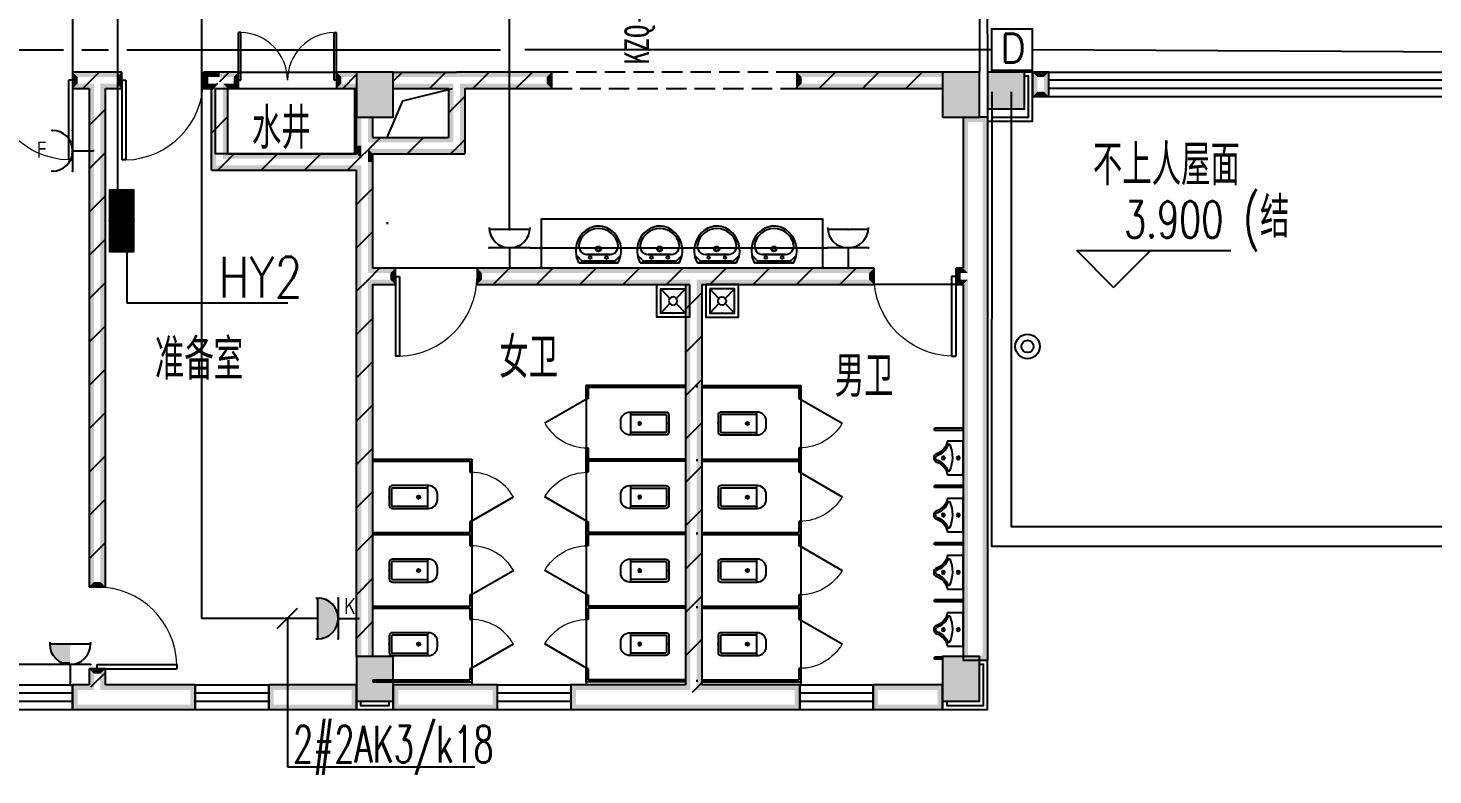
# Model space of a CAD drawing. Extents: x 101023 to 279373, y -114511 to 293844.
# Drawn here: x 169434 to 186631, y 55188 to 64327 of the extents above; entities that cross this region are included whole.
import ezdxf
from ezdxf.enums import TextEntityAlignment as Align

# ---------------------------------------------------------------- set-up
doc = ezdxf.new("R2010")
doc.units = 0
doc.header["$LTSCALE"] = 1000
doc.header["$MEASUREMENT"] = 0
doc.linetypes.add('DASH', pattern=[0.35, 0.25, -0.1])
for name, color, linetype in [('A-DOOR-HOLE', 161, 'Continuous'), ('A-Fixt', 81, 'Continuous'), ('A-WALL-PATT', 252, 'Continuous'), ('BZ', 7, 'Continuous'), ('COLUMN', 2, 'Continuous'), ('DIM-照明', 3, 'Continuous'), ('DIM_ELEV', 3, 'Continuous'), ('DOOR_FIRE', 4, 'Continuous'), ('EQUIP-插座', 3, 'Continuous'), ('EQUIP-消防', 3, 'Continuous'), ('EQUIP-照明', 3, 'Continuous'), ('EQUIP-箱柜', 3, 'Continuous'), ('PUB_HATCH', 8, 'Continuous'), ('PUB_TEXT', 7, 'Continuous'), ('PUB_WALL', 2, 'Continuous'), ('STAIR', 2, 'Continuous'), ('WALL', 2, 'Continuous'), ('WINDOW', 2, 'Continuous'), ('WIRE-照明', 6, 'Continuous'), ('厕卫厨', 252, 'Continuous'), ('厨卫', 252, 'Continuous'), ('抗震支吊架', 2, 'Continuous'), ('排水', 153, 'Continuous'), ('看线', 30, 'Continuous')]:
    doc.layers.add(name, color=color, linetype=linetype)
doc.styles.add('_TCH_DIM', font='simplex.shx', dxfattribs={"bigfont": 'gbcbig.shx'})
doc.styles.add('_TEL_ATTDEF', font='gbenor', dxfattribs={"bigfont": 'gbcbig'})
doc.styles.add('_TEL_DIM', font='simplex.shx', dxfattribs={"width": 0.8, "height": 3.5, "bigfont": 'gbcbig.shx'})
doc.styles.add('kzcad', font='', dxfattribs={"width": 0.8})
doc.styles.get("Standard").update_dxf_attribs({"font": 'simplex.shx', "width": 0.8, "bigfont": 'gbcbig.shx'})
doc.styles.get('kzcad').set_extended_font_data('SimSun')
pattern_1 = [(45, (-906447.23, -635367.28), (-265.16515, 265.16515), [])]

# ---------------------------------------------------------------- blocks, each defined once
blk = doc.blocks.new('$equip$00002755')
for p, q in [((0.5, 0.5), (-0.5, 0.5)), ((-0.5, 0.5), (-0.5, -0.5)), ((0.5, -0.5), (0.5, 0.5)), ((-0.5, -0.5), (0.5, -0.5))]:
    blk.add_line(p, q)
at = {"const_width": 0.04}
blk.add_lwpolyline([(-0.5, 0.5), (0.5, 0.5), (0.5, -0.5), (-0.5, -0.5), (-0.5, 0.5), (0.5, 0.5)], dxfattribs=at)
for p in [(0, 0.5), (-0.5, 0), (0.5, 0), (-0.027, -0.5)]:
    blk.add_point(p)
at = {"color": 7}
blk.add_attdef('$TEXT$', text='', height=0.4, dxfattribs=at).set_placement((0.026, -0.008), align=Align.MIDDLE_CENTER)
at = {"color": 7, "flags": 1}
for tag, height, p in [('A', 0.00002, (0, 0)), ('B', 0.4, (0.755, -0.254))]:
    blk.add_attdef(tag, text='', height=height, dxfattribs=at).set_placement(p, align=Align.MIDDLE_CENTER)
blk = doc.blocks.new('$equip$00002810')
for p, q in [((0.5, 0.5), (-0.5, 0.5)), ((0, 0.5), (0, 0))]:
    blk.add_line(p, q)
blk.add_arc((0, 1), 0.5, 180, 0)
for p in [(-0.5, 1), (0.5, 1), (-0.5, 0.5), (0.5, 0.5), (0, 0)]:
    blk.add_point(p)
at = {"color": 7, "style": '_TEL_DIM'}
blk.add_attdef('$TEXT$', text='', height=0.4, dxfattribs=at).set_placement((0.023, 1.257), align=Align.MIDDLE_CENTER)
at = {"color": 7, "style": '_TEL_DIM', "flags": 1}
for tag in ['A', 'REMARK']:
    blk.add_attdef(tag, text='', height=0.000025, dxfattribs=at).set_placement((0, 0), align=Align.MIDDLE_CENTER)
blk = doc.blocks.new('$equip$00001238')
for p, q in [((0.497, 0.95), (-0.497, 0.95)), ((0.5, 0.5), (-0.5, 0.5)), ((0, 0.5), (0, 0))]:
    blk.add_line(p, q)
blk.add_arc((0, 1), 0.5, 180, 0)
for p in [(0, 0.95), (-0.5, 0.5), (0.5, 0.5), (0, 0)]:
    blk.add_point(p)
at = {"flags": 9}
blk.add_attdef('A', (0, 0), '', height=0.00002, dxfattribs=at)
blk = doc.blocks.new('*X151')
at = {"color": 0}
for p, q in [((-250, 33), (-83, 200)), ((-250, 68), (-118, 200)), ((-250, 104), (-154, 200)), ((-250, 139), (-189, 200)), ((-250, 174), (-224, 200)), ((-247, 0), (-47, 200)), ((-212, 0), (-12, 200)), ((-177, 0), (23, 200)), ((-141, 0), (59, 200)), ((-106, 0), (94, 200)), ((-71, 0), (129, 200)), ((-35, 0), (165, 200)), ((0, 0), (200, 200)), ((35, 0), (235, 200)), ((71, 0), (250, 179)), ((106, 0), (250, 144)), ((141, 0), (250, 109)), ((177, 0), (250, 73)), ((212, 0), (250, 38)), ((247, 0), (250, 3))]:
    blk.add_line(p, q, dxfattribs=at)
blk = doc.blocks.new('$equip$00002943')
for p, q in [((-0.75, 0.6), (-0.75, 0)), ((0.75, 0.6), (-0.75, 0.6)), ((0.75, 0), (0.75, 0.6)), ((-0.75, 0), (0.75, 0))]:
    blk.add_line(p, q)
for points, const_width in [([(-0.75, 0.3), (0.75, 0.3)], 0.6), ([(-0.75, 0.6), (-0.75, 0), (0.75, 0), (0.75, 0.6), (-0.75, 0.6), (-0.75, 0)], 0.04)]:
    blk.add_lwpolyline(points, dxfattribs=dict(const_width=const_width))
for p in [(0, 0.6), (-0.75, 0.3), (0, 0), (0.75, 0.3)]:
    blk.add_point(p)
at = {"xscale": 0.00300000000061118, "yscale": 0.00300000000061118, "zscale": 0.00300000000061118}
blk.add_blockref('*X151', (0, 0), dxfattribs=at)
at = {"color": 7, "style": '_TEL_DIM', "flags": 1}
for tag in ['A', 'REMARK']:
    blk.add_attdef(tag, text='', height=0.00002, dxfattribs=at).set_placement((0, 0), align=Align.MIDDLE_CENTER)
blk = doc.blocks.new('$equip$00001764')
for p, q in [((-0.5, 1.05), (-0.5, 1)), ((0.5, 1.05), (0.5, 1)), ((-0.5, 1), (0.5, 1)), ((0.5, 0.5), (-0.5, 0.5)), ((0, 0.5), (0, 0))]:
    blk.add_line(p, q)
blk.add_arc((0, 1), 0.5, 180, 0)
for p in [(-0.5, 0.5), (0.5, 0.5), (0, 0)]:
    blk.add_point(p)
for points in [[(0.433, 0.75), (-0.433, 0.75), (0.5, 1), (-0.5, 1)], [(0.25, 0.567), (-0.25, 0.567), (0.433, 0.75), (-0.433, 0.75)], [(0, 0.5), (0, 0.5), (0.25, 0.567), (-0.25, 0.567)]]:
    blk.add_solid(points)
at = {"color": 7, "style": '_TEL_DIM'}
blk.add_attdef('$TEXT$', text='', height=0.4, dxfattribs=at).set_placement((0.303, 0.211), align=Align.MIDDLE_CENTER)
at = {"color": 7, "style": '_TEL_DIM', "flags": 1}
blk.add_attdef('A', text='', height=0.00002, dxfattribs=at).set_placement((0, 0), align=Align.MIDDLE_CENTER)
blk = doc.blocks.new('$equip$00001239')
for p, q in [((-0.5, 1.05), (-0.5, 1)), ((0.5, 1.05), (0.5, 1)), ((0.5, 1), (-0.5, 1)), ((0.5, 0.5), (-0.5, 0.5)), ((0, 0.5), (0, 0))]:
    blk.add_line(p, q)
blk.add_arc((0, 1), 0.5, 180, 0)
for points in [[(0, 0.75), (-0.433, 0.75), (0, 1), (-0.5, 1)], [(0, 0.567), (-0.25, 0.567), (0, 0.75), (-0.433, 0.75)], [(0, 0.5), (0, 0.5), (0, 0.567), (-0.25, 0.567)]]:
    blk.add_solid(points)
at = {"layer": 'EQUIP-照明'}
for p in [(0, 1), (-0.5, 0.5), (0.5, 0.5), (0, 0)]:
    blk.add_point(p, dxfattribs=at)
at = {"layer": 'EQUIP-照明', "flags": 9}
blk.add_attdef('A', (0, 0), '', height=0.00002, dxfattribs=at)
blk = doc.blocks.new('np')
at = {"layer": '排水'}
for radius in [150, 75]:
    blk.add_circle((345955, 781714), radius, dxfattribs=at)
blk = doc.blocks.new('$TCHSYS$APDOOR2D')
blk.add_line((0.5, 0), (0, 0.866))
at = {"lineweight": 13}
blk.add_arc((0.5, 0), 1, 120, 180, dxfattribs=at)
blk = doc.blocks.new('$lvtry$00000202')
at = {"color": 0}
for p, q in [((-110, -40, 0), (-110, -470, 0)), ((100, -30, 0), (-100, -30, 0)), ((110, -470, 0), (110, -40, 0)), ((140, -470, 0), (-140, -470, 0))]:
    blk.add_line(p, q, dxfattribs=at)
at = {"color": 0, "elevation": 0}
blk.add_lwpolyline([(140, -40, 0.414214), (100, 0), (-100, 0, 0.414214), (-140, -40), (-140, -480, 0.414214), (-30, -590), (30, -590, 0.414214), (140, -480)], format="xyb", close=True, dxfattribs=at)
at = {"color": 0}
blk.add_circle((0, -359, 0), 20, dxfattribs=at)
for centre, start, end in [((-100, -40, 0), 90, 180), ((100, -40, 0), 0, 90)]:
    blk.add_arc(centre, 10, start, end, dxfattribs=at)
for p in [(0, 0, 0), (0, -359, 0)]:
    blk.add_point(p, dxfattribs=at)
blk = doc.blocks.new('_E6')
for p, q in [((240, 0), (-240, 0)), ((-237, 0), (239, 0)), ((240, 0), (270, -79)), ((-213, -36), (-271, -91)), ((-240, 0), (-270, -79)), ((-179, -23), (181, -23)), ((141, -105), (-141, -105)), ((-141, -105), (141, -105)), ((217, -37), (274, -95))]:
    blk.add_line(p, q)
for centre, radius in [((-99, -65), 16.3), ((2, -172), 31.6), ((2, -172), 23), ((101, -65), 16.3)]:
    blk.add_circle(centre, radius)
for centre, radius, start, end in [((28, -152), 307, 166.1751, 244.7296), ((-141, -205), 100, 90, 190.5602), ((-179, -73), 50, 90, 133.181), ((-28, -152), 307, 297.0639, 13.8249), ((141, -205), 100, 349.4398, 90), ((181, -73), 50, 44.5607, 90), ((0, -179), 243, 190.5602, 349.4398), ((0, -201), 250, 245.8071, 296.4628), ((28, -152), 307, 266.589, 266.5936)]:
    blk.add_arc(centre, radius, start, end)
at = {"width": 0.8, "flags": 9}
for tag in ['XSIZE', 'YSIZE']:
    blk.add_attdef(tag, (0, 0), '', height=0.5, dxfattribs=at)
blk = doc.blocks.new('$lvtry$00000191')
for p, q in [((-150, -150), (-39, -269)), ((39, -269), (150, -150)), ((-150, -450), (-39, -331)), ((39, -331), (150, -450))]:
    blk.add_line(p, q)
for points in [[(200, -500), (200, -100), (-200, -100), (-200, -500)], [(150, -450), (150, -150), (-150, -150), (-150, -450)]]:
    blk.add_lwpolyline(points, close=True)
blk.add_circle((0, -300), 50)
blk.add_point((0, -150))
blk = doc.blocks.new('$WINLIB2D$00000001')
at = {"color": 0}
for points in [[(-0.5, 0.5), (-0.5, -0.5)], [(-0.5, 0.5), (0.5, 0.5)], [(0.5, -0.5), (0.5, 0.5)], [(0.5, 0.1667), (-0.5, 0.1667)], [(0.5, -0.1667), (-0.5, -0.1667)], [(-0.5, -0.5), (0.5, -0.5)]]:
    blk.add_lwpolyline(points, dxfattribs=at)
blk = doc.blocks.new('$DorLib2D$00000001')
for p, q in [((0.45, 0.975), (0.5, 0.975)), ((0.45, 0), (0.45, 0.975)), ((0.5, 0), (0.5, 0.975)), ((0.5, 0), (0.45, 0))]:
    blk.add_line(p, q)
at = {"lineweight": 13}
blk.add_arc((0.475, 0), 0.975, 91.4693, 180, dxfattribs=at)
blk = doc.blocks.new('$lvtry$00000222')
at = {"color": 0, "elevation": 0}
blk.add_lwpolyline([(-205, -191), (-205, 0), (205, 0), (205, -191, 0.268068), (51, -323, -0.317765), (0, -360, -0.317765), (-51, -323, 0.268068)], format="xyb", close=True, dxfattribs=at)
at = {"color": 0}
for centre in [(0, -60, 0), (0, -242, 0)]:
    blk.add_circle(centre, 20, dxfattribs=at)
for centre, radius, start, end in [((-152, -175, 0), 10, 114.1084, 248.1394), ((5, -526, 0), 395, 66.6675, 114.1084), ((158, -173, 0), 10, 290.4941, 66.6675), ((-243, -401, 0), 233, 19.2639, 68.1394), ((0, -316, 0), 24, 199.2639, 269.4998), ((0, -316, 0), 24, 270.5002, 340.7361), ((243, -401, 0), 233, 110.4941, 160.7361)]:
    blk.add_arc(centre, radius, start, end, dxfattribs=at)
for p in [(0, -60, 0), (0, -242, 0)]:
    blk.add_point(p, dxfattribs=at)
blk = doc.blocks.new('$DorLib2D$00000002')
for p, q in [((-0.5, 0), (-0.5, 0.4875)), ((-0.475, 0.4875), (-0.5, 0.4875)), ((-0.475, 0), (-0.475, 0.4875)), ((0.475, 0), (0.475, 0.4875)), ((0.475, 0.4875), (0.5, 0.4875)), ((0.5, 0), (0.5, 0.4875)), ((-0.5, 0), (-0.475, 0)), ((0.5, 0), (0.475, 0))]:
    blk.add_line(p, q)
at = {"lineweight": 13}
for centre, start, end in [((-0.4875, 0), 0, 88.53072), ((0.4875, 0), 91.46928, 180)]:
    blk.add_arc(centre, 0.4875, start, end, dxfattribs=at)
blk = doc.blocks.new('_FZH')
blk.add_lwpolyline([(-0.5, -0.5), (0.5, -0.5), (0.5, 0.5), (-0.5, 0.5)], close=True)
at = {"layer": 'PUB_HATCH'}
blk.add_solid([(-0.5, -0.5), (0.5, -0.5), (-0.5, 0.5), (0.5, 0.5)], dxfattribs=at)
blk = doc.blocks.new('A$C54854E18')
at = {"layer": 'A-WALL-PATT'}
h = blk.add_hatch(dxfattribs=at)
h.set_pattern_fill('普通砖', color=256, scale=150, style=0)
h.set_pattern_definition(pattern_1)
h.paths.add_polyline_path([(54000, 16372.2), (54000, 16505.5), (53700, 16505.5), (53700, 16305.5), (53900, 16305.5), (53960, 16365.5)])
h = blk.add_hatch(dxfattribs=at)
h.set_pattern_fill('普通砖', color=256, scale=150, style=0)
h.set_pattern_definition(pattern_1)
h.paths.add_polyline_path([(53960, 16365.5), (53900, 16305.5), (53900, 10205), (54100, 10205), (54100, 16305.5), (54040, 16365.5), (54000, 16372.2)])
h = blk.add_hatch(dxfattribs=at)
h.set_pattern_fill('普通砖', color=256, scale=150, style=0)
h.set_pattern_definition(pattern_1)
h.paths.add_polyline_path([(54040, 16365.5), (54100, 16305.5), (54300, 16305.5), (54300, 16505.5), (54000, 16505.5), (54000, 16372.2)])
h = blk.add_hatch(dxfattribs=at)
h.set_pattern_fill('普通砖', color=256, scale=150, style=0)
h.set_pattern_definition(pattern_1)
h.paths.add_polyline_path([(55400, 15305.5), (55600, 15505.5), (55600, 16305.5), (55540, 16365.5), (55500, 16372.2), (55460, 16365.5), (55400, 16305.5)])
h = blk.add_hatch(dxfattribs=at)
h.set_pattern_fill('普通砖', color=256, scale=150, style=0)
h.set_pattern_definition(pattern_1)
h.paths.add_polyline_path([(55540, 16365.5), (55600, 16305.5), (55730, 16305.5), (55730, 16505.5), (55500, 16505.5), (55500, 16372.2)])
h = blk.add_hatch(dxfattribs=at)
h.set_pattern_fill('普通砖', color=256, scale=150, style=0)
h.set_pattern_definition(pattern_1)
h.paths.add_polyline_path([(57175, 16305.5), (57175, 16505.5), (56930, 16505.5), (56930, 16305.5)])
h = blk.add_hatch(dxfattribs=at)
h.set_pattern_fill('普通砖', color=256, scale=150, style=0)
h.set_pattern_definition(pattern_1)
h.paths.add_polyline_path([(57625, 16505.5), (57625, 16305.5), (58300, 16305.5), (58360, 16365.5), (58400, 16372.2), (58400, 16505.5)])
h = blk.add_hatch(dxfattribs=at)
h.set_pattern_fill('普通砖', color=256, scale=150, style=0)
h.set_pattern_definition(pattern_1)
h.paths.add_polyline_path([(58400, 16372.2), (58360, 16365.5), (58300, 16305.5), (58300, 15705.5), (58500, 15505.5), (58500, 16305.5), (58440, 16365.5)])
h = blk.add_hatch(dxfattribs=at)
h.set_pattern_fill('普通砖', color=256, scale=150, style=0)
h.set_pattern_definition(pattern_1)
h.paths.add_polyline_path([(58440, 16365.5), (58500, 16305.5), (59563.9, 16305.5), (59563.9, 16505.5), (58400, 16505.5), (58400, 16372.2)])
h = blk.add_hatch(dxfattribs=at)
h.set_pattern_fill('普通砖', color=256, scale=150, style=0)
h.set_pattern_definition(pattern_1)
h.paths.add_polyline_path([(64350, 16305.5), (64350, 16505.5), (62563.9, 16505.5), (62563.9, 16305.5)])
h = blk.add_hatch(dxfattribs=at)
h.set_pattern_fill('普通砖', color=256, scale=150, style=0)
h.set_pattern_definition(pattern_1)
h.paths.add_polyline_path([(57375, 15955.5), (57175, 15955.5), (57175, 15605.5), (57308.3, 15605.5), (57315, 15645.5), (57375, 15705.5)])
h = blk.add_hatch(dxfattribs=at)
h.set_pattern_fill('普通砖', color=256, scale=150, style=0)
h.set_pattern_definition(pattern_1)
h.paths.add_polyline_path([(57308.3, 15605.5), (57315, 15565.5), (57375, 15505.5), (58500, 15505.5), (58300, 15705.5), (57375, 15705.5), (57315, 15645.5)])
h = blk.add_hatch(dxfattribs=at)
h.set_pattern_fill('普通砖', color=256, scale=150, style=0)
h.set_pattern_definition(pattern_1)
h.paths.add_polyline_path([(55600, 15505.5), (55400, 15305.5), (57175, 15305.5), (57235, 15365.5), (57241.7, 15405.5), (57235, 15445.5), (57175, 15505.5)])
h = blk.add_hatch(dxfattribs=at)
h.set_pattern_fill('普通砖', color=256, scale=150, style=0)
h.set_pattern_definition(pattern_1)
h.paths.add_polyline_path([(57241.7, 15405.5), (57375, 15405.5), (57375, 15505.5), (57315, 15565.5), (57308.3, 15605.5), (57175, 15605.5), (57175, 15505.5), (57235, 15445.5)])
h = blk.add_hatch(dxfattribs=at)
h.set_pattern_fill('普通砖', color=256, scale=150, style=0)
h.set_pattern_definition(pattern_1)
h.paths.add_polyline_path([(57308.3, 14005.5), (57315, 14045.5), (57375, 14105.5), (57375, 15405.5), (57241.7, 15405.5), (57235, 15365.5), (57175, 15305.5), (57175, 14005.5)])
h = blk.add_hatch(dxfattribs=at)
h.set_pattern_fill('普通砖', color=256, scale=150, style=0)
h.set_pattern_definition(pattern_1)
h.paths.add_polyline_path([(57315, 13965.5), (57375, 13905.5), (57650, 13905.5), (57650, 14105.5), (57375, 14105.5), (57315, 14045.5), (57308.3, 14005.5)])
h = blk.add_hatch(dxfattribs=at)
h.set_pattern_fill('普通砖', color=256, scale=150, style=0)
h.set_pattern_definition(pattern_1)
h.paths.add_polyline_path([(61300, 13972.2), (61300, 14105.5), (58650, 14105.5), (58650, 13905.5), (61200, 13905.5), (61260, 13965.5)])
h = blk.add_hatch(dxfattribs=at)
h.set_pattern_fill('普通砖', color=256, scale=150, style=0)
h.set_pattern_definition(pattern_1)
h.paths.add_polyline_path([(61340, 13965.5), (61400, 13905.5), (63510, 13905.5), (63510, 14105.5), (61300, 14105.5), (61300, 13972.2)])
h = blk.add_hatch(dxfattribs=at)
h.set_pattern_fill('普通砖', color=256, scale=150, style=0)
h.set_pattern_definition(pattern_1)
h.paths.add_polyline_path([(57175, 9355.7), (57375, 9355.7), (57375, 13905.5), (57315, 13965.5), (57308.3, 14005.5), (57175, 14005.5)])
h = blk.add_hatch(dxfattribs=at)
h.set_pattern_fill('普通砖', color=256, scale=150, style=0)
h.set_pattern_definition(pattern_1)
h.paths.add_polyline_path([(61300, 13972.2), (61260, 13965.5), (61200, 13905.5), (61200, 9005.5), (61300, 8905.5), (61400, 9005.5), (61400, 13905.5), (61340, 13965.5)])
h = blk.add_hatch(dxfattribs=at)
h.set_pattern_fill('普通砖', color=256, scale=150, style=0)
h.set_pattern_definition(pattern_1)
h.paths.add_polyline_path([(54000, 8905.5), (54100, 9005.5), (54100, 9205), (53900, 9205), (53900, 9005.5)])
at = {"layer": 'PUB_WALL'}
for points in [[(54000, 16505.5), (53700, 16505.5), (53760, 16445.5), (54000, 16445.5)], [(53700, 16505.5), (53700, 16305.5), (53760, 16365.5), (53760, 16445.5)], [(53700, 16305.5), (53900, 16305.5), (53960, 16365.5), (53760, 16365.5)], [(53900, 16305.5), (53900, 10205), (53960, 10265), (53960, 16365.5)], [(54300, 16505.5), (54000, 16505.5), (54000, 16445.5), (54240, 16445.5)], [(54100, 10205), (54100, 16305.5), (54040, 16365.5), (54040, 10265)], [(54100, 16305.5), (54300, 16305.5), (54240, 16365.5), (54040, 16365.5)], [(54300, 16305.5), (54300, 16505.5), (54240, 16445.5), (54240, 16365.5)], [(55500, 16505.5), (55300, 16505.5), (55360, 16445.5), (55500, 16445.5)], [(55300, 16505.5), (55300, 16305.5), (55360, 16365.5), (55360, 16445.5)], [(55300, 16305.5), (55400, 16305.5), (55460, 16365.5), (55360, 16365.5)], [(55400, 15305.5), (55400, 16305.5), (55460, 16365.5), (55460, 15365.5)], [(55730, 16505.5), (55500, 16505.5), (55500, 16445.5), (55670, 16445.5)], [(55600, 15505.5), (55600, 16305.5), (55540, 16365.5), (55540, 15445.5)], [(55600, 16305.5), (55730, 16305.5), (55670, 16365.5), (55540, 16365.5)], [(55730, 16305.5), (55730, 16505.5), (55670, 16445.5), (55670, 16365.5)], [(57175, 16445.5), (57175, 16505.5), (56930, 16505.5), (56990, 16445.5)], [(56930, 16505.5), (56930, 16305.5), (56990, 16365.5), (56990, 16445.5)], [(57175, 16305.5), (57175, 16365.5), (56990, 16365.5), (56930, 16305.5)], [(57625, 16505.5), (57175, 16505.5), (57235, 16445.5), (57565, 16445.5)], [(57175, 16505.5), (57175, 15955.5), (57235, 16015.5), (57235, 16445.5)], [(57625, 15955.5), (57625, 16505.5), (57565, 16445.5), (57565, 16015.5)], [(57625, 16505.5), (57625, 16445.5), (58400, 16445.5), (58400, 16505.5)], [(57625, 16365.5), (57625, 16305.5), (58300, 16305.5), (58360, 16365.5)], [(58300, 16305.5), (58300, 15705.5), (58360, 15645.5), (58360, 16365.5)], [(59563.9, 16505.5), (58400, 16505.5), (58400, 16445.5), (59503.9, 16445.5)], [(58500, 16305.5), (58500, 15505.5), (58440, 15565.5), (58440, 16365.5)], [(58500, 16305.5), (59563.9, 16305.5), (59503.9, 16365.5), (58440, 16365.5)], [(59563.9, 16305.5), (59563.9, 16505.5), (59503.9, 16445.5), (59503.9, 16365.5)], [(64350, 16445.5), (64350, 16505.5), (62563.9, 16505.5), (62623.9, 16445.5)], [(62563.9, 16505.5), (62563.9, 16305.5), (62623.9, 16365.5), (62623.9, 16445.5)], [(64350, 16305.5), (64350, 16365.5), (62623.9, 16365.5), (62563.9, 16305.5)], [(64800, 16505.5), (64350, 16505.5), (64410, 16445.5), (64740, 16445.5)], [(64350, 16505.5), (64350, 15955.5), (64410, 16015.5), (64410, 16445.5)], [(64800, 15955.5), (64800, 16505.5), (64740, 16445.5), (64740, 16015.5)], [(65349.9, 16505.5), (64899.9, 16505.5), (64959.9, 16445.5), (65289.9, 16445.5)], [(64899.9, 16505.5), (64899.9, 16055.5), (64959.9, 16115.5), (64959.9, 16445.5)], [(65349.9, 16055.5), (65349.9, 16505.5), (65289.9, 16445.5), (65289.9, 16115.5)], [(65650, 16505.5), (65449.9, 16505.5), (65509.9, 16445.5), (65590, 16445.5)], [(65449.9, 16505.5), (65449.9, 16205.5), (65509.9, 16265.5), (65509.9, 16445.5)], [(65650, 16205.5), (65650, 16505.5), (65590, 16445.5), (65590, 16265.5)], [(65449.9, 16205.5), (65650, 16205.5), (65590, 16265.5), (65509.9, 16265.5)], [(57175, 15955.5), (57625, 15955.5), (57565, 16015.5), (57235, 16015.5)], [(64350, 15955.5), (64800, 15955.5), (64740, 16015.5), (64410, 16015.5)], [(64899.9, 16055.5), (65349.9, 16055.5), (65289.9, 16115.5), (64959.9, 16115.5)], [(57235, 15955.5), (57175, 15955.5), (57175, 15605.5), (57235, 15605.5)], [(57375, 15955.5), (57315, 15955.5), (57315, 15645.5), (57375, 15705.5)], [(64599.9, 15955.5), (64600, 14105.5), (64660, 14045.5), (64659.9, 15955.5)], [(64800, 15955.5), (64799.9, 15955.5), (64599.9, 15955.5), (64599.9, 15895.5), (64899.9, 15895.5), (64899.9, 15955.5)], [(64899.9, 15955.5), (64839.9, 15955.5), (64840, 14005.5), (64900, 14005.5)], [(57375, 15705.5), (58300, 15705.5), (58360, 15645.5), (57315, 15645.5)], [(55600, 15505.5), (57175, 15505.5), (57235, 15445.5), (55540, 15445.5)], [(57175, 15505.5), (57175, 15605.5), (57235, 15605.5), (57235, 15445.5)], [(57375, 15505.5), (58500, 15505.5), (58440, 15565.5), (57315, 15565.5)], [(57375, 15405.5), (57375, 15505.5), (57315, 15565.5), (57315, 15405.5)], [(55400, 15305.5), (57175, 15305.5), (57235, 15365.5), (55460, 15365.5)], [(57175, 14005.5), (57175, 15305.5), (57235, 15365.5), (57235, 14005.5)], [(57375, 14105.5), (57375, 15405.5), (57315, 15405.5), (57315, 14045.5)], [(57650, 14105.5), (57375, 14105.5), (57315, 14045.5), (57590, 14045.5)], [(57650, 13905.5), (57650, 14105.5), (57590, 14045.5), (57590, 13965.5)], [(61300, 14105.5), (58650, 14105.5), (58710, 14045.5), (61300, 14045.5)], [(58650, 14105.5), (58650, 13905.5), (58710, 13965.5), (58710, 14045.5)], [(63510, 14105.5), (61300, 14105.5), (61300, 14045.5), (63450, 14045.5)], [(63510, 13905.5), (63510, 14105.5), (63450, 14045.5), (63450, 13965.5)], [(64600, 14105.5), (64510, 14105.5), (64570, 14045.5), (64660, 14045.5)], [(64510, 14105.5), (64510, 13905.5), (64570, 13965.5), (64570, 14045.5)], [(57175, 9355.7), (57235, 9355.7), (57235, 14005.5), (57175, 14005.5)], [(57315, 9355.7), (57375, 9355.7), (57375, 13905.5), (57315, 13965.5)], [(57375, 13905.5), (57650, 13905.5), (57590, 13965.5), (57315, 13965.5)], [(58650, 13905.5), (61200, 13905.5), (61260, 13965.5), (58710, 13965.5)], [(61200, 13905.5), (61200, 9005.5), (61260, 8945.5), (61260, 13965.5)], [(61400, 13905.5), (61400, 9005.5), (61340, 8945.5), (61340, 13965.5)], [(61400, 13905.5), (63510, 13905.5), (63450, 13965.5), (61340, 13965.5)], [(64510, 13905.5), (64600, 13905.5), (64660, 13965.5), (64570, 13965.5)], [(64600, 13905.5), (64600, 9305.6), (64660, 9305.6), (64660, 13965.5)], [(64900, 14005.5), (64900, 9305.6), (64840, 9305.6), (64840, 14005.5)], [(53900, 10205), (54100, 10205), (54040, 10265), (53960, 10265)], [(57625, 9355.7), (57175, 9355.7), (57235, 9295.7), (57565, 9295.7)], [(57175, 9355.7), (57175, 8805.6), (57235, 8865.6), (57235, 9295.7)], [(57625, 8805.6), (57625, 9355.7), (57565, 9295.7), (57565, 8865.6)], [(64799.9, 9355.7), (64349.9, 9355.7), (64409.9, 9295.7), (64739.9, 9295.7)], [(64349.9, 9355.7), (64349.9, 8805.6), (64409.9, 8865.6), (64409.9, 9295.7)], [(64900, 9305.6), (64600, 9305.6), (64600, 9365.6), (64900, 9365.6)], [(64799.9, 8805.6), (64799.9, 9355.7), (64739.9, 9295.7), (64739.9, 8865.6)], [(54100, 9205), (53900, 9205), (53960, 9145), (54040, 9145)], [(53900, 9205), (53900, 9005.5), (53960, 8945.5), (53960, 9145)], [(54100, 9005.5), (54100, 9205), (54040, 9145), (54040, 8945.5)], [(53900, 9005.5), (53700, 9005.5), (53760, 8945.5), (53960, 8945.5)], [(53700, 9005.5), (53700, 8705.5), (53760, 8765.5), (53760, 8945.5)], [(55200, 9005.5), (54100, 9005.5), (54040, 8945.5), (55140, 8945.5)], [(55200, 8705.5), (55200, 9005.5), (55140, 8945.5), (55140, 8765.5)], [(57175, 9005.5), (56100, 9005.5), (56160, 8945.5), (57115, 8945.5)], [(56100, 9005.5), (56100, 8705.5), (56160, 8765.5), (56160, 8945.5)], [(57175, 8705.5), (57175, 9005.5), (57115, 8945.5), (57115, 8765.5)], [(58900, 9005.5), (57625, 9005.5), (57685, 8945.5), (58840, 8945.5)], [(57625, 9005.5), (57625, 8705.5), (57685, 8765.5), (57685, 8945.5)], [(58900, 8705.5), (58900, 9005.5), (58840, 8945.5), (58840, 8765.5)], [(61200, 9005.5), (59800, 9005.5), (59860, 8945.5), (61260, 8945.5)], [(59800, 9005.5), (59800, 8705.5), (59860, 8765.5), (59860, 8945.5)], [(62600, 9005.5), (61400, 9005.5), (61340, 8945.5), (62540, 8945.5)], [(62600, 8705.5), (62600, 9005.5), (62540, 8945.5), (62540, 8765.5)], [(64349.9, 9005.5), (63500, 9005.5), (63560, 8945.5), (64289.9, 8945.5)], [(63500, 9005.5), (63500, 8705.5), (63560, 8765.5), (63560, 8945.5)], [(64349.9, 8705.5), (64349.9, 9005.5), (64289.9, 8945.5), (64289.9, 8765.5)], [(57175, 8805.6), (57625, 8805.6), (57565, 8865.6), (57235, 8865.6)], [(64349.9, 8805.6), (64799.9, 8805.6), (64739.9, 8865.6), (64409.9, 8865.6)], [(53700, 8705.5), (54000, 8705.5), (54000, 8765.5), (53760, 8765.5)], [(54000, 8705.5), (55200, 8705.5), (55140, 8765.5), (54000, 8765.5)], [(56100, 8705.5), (57175, 8705.5), (57115, 8765.5), (56160, 8765.5)], [(57625, 8705.5), (58900, 8705.5), (58840, 8765.5), (57685, 8765.5)], [(59800, 8705.5), (61300, 8705.5), (61300, 8765.5), (59860, 8765.5)], [(61300, 8705.5), (62600, 8705.5), (62540, 8765.5), (61300, 8765.5)], [(63500, 8705.5), (64349.9, 8705.5), (64289.9, 8765.5), (63560, 8765.5)]]:
    blk.add_hatch(color=256, dxfattribs=at).paths.add_polyline_path(points)
for points in [[(64900, 16055.5), (64900, 15905.5), (65449.9, 15905.5), (65449.9, 16505.5), (65349.9, 16505.5)], [(64950, 16005.5), (64950, 15955.5), (65399.9, 15955.5), (65399.9, 16455.5), (65349.9, 16455.5)], [(57550, 15705.5), (57741.3, 16155.6), (58350, 16305.5)], [(64950, 16265.5), (64949.9, 10705.5), (72650, 10705.5)], [(65190, 16265.5), (65189.9, 10945.5), (72650, 10945.5)], [(61200, 12670.5), (59987.5, 12670.5), (59987.5, 9005.5)], [(62612.5, 12670.5), (62612.5, 9005.5)], [(58587.5, 11770.5), (58587.5, 9005.5)], [(64349.9, 8805.5), (64349.9, 8705.5), (64899.9, 8705.5), (64899.9, 9305.6), (64800, 9305.6)], [(64399.9, 8805.5), (64399.9, 8755.5), (64849.9, 8755.5), (64849.9, 9255.6), (64800, 9255.6)], [(57175, 8805.5), (57175, 8705.5), (57625, 8705.5), (57625, 8805.5)], [(57225, 8805.5), (57225, 8755.5), (57575, 8755.5), (57575, 8805.5)]]:
    blk.add_lwpolyline(points)
blk.add_lwpolyline([(55450, 16305.5), (57150, 16305.5), (57150, 15505.5), (55450, 15505.5)], close=True)
at = {"layer": 'A-DOOR-HOLE', "linetype": 'DASH'}
for p, q in [((62563.9, 16505.5), (59563.9, 16505.5)), ((59563.9, 16305.5), (62563.9, 16305.5))]:
    blk.add_line(p, q, dxfattribs=at)
at = {"layer": 'DIM_ELEV'}
for p, q in [((66442.4, 13871.3), (65992.4, 14321.3)), ((65992.4, 14321.3), (67875.8, 14321.3)), ((66442.4, 13871.3), (66892.4, 14321.3))]:
    blk.add_line(p, q, dxfattribs=at)
at = {"layer": 'DOOR_FIRE'}
for p, q in [((55730, 16505.5), (56930, 16505.5)), ((55730, 16305.5), (56930, 16305.5))]:
    blk.add_line(p, q, dxfattribs=at)
at = {"layer": 'WALL'}
for p, q in [((54000, 16505.5), (53700, 16505.5)), ((53700, 16505.5), (53700, 16305.5)), ((54300, 16505.5), (54000, 16505.5)), ((54300, 16305.5), (54300, 16505.5)), ((55500, 16505.5), (55300, 16505.5)), ((55300, 16505.5), (55300, 16305.5)), ((55730, 16505.5), (55500, 16505.5)), ((55730, 16305.5), (55730, 16505.5)), ((57175, 16505.5), (56930, 16505.5)), ((56930, 16505.5), (56930, 16305.5)), ((57625, 16505.5), (58400, 16505.5)), ((59563.9, 16505.5), (58400, 16505.5)), ((59563.9, 16305.5), (59563.9, 16505.5)), ((64350, 16505.5), (62563.9, 16505.5)), ((62563.9, 16505.5), (62563.9, 16305.5)), ((65650, 16505.5), (65449.9, 16505.5)), ((65449.9, 16505.5), (65449.9, 16205.5)), ((65650, 16205.5), (65650, 16505.5)), ((53700, 16305.5), (53900, 16305.5)), ((53900, 16305.5), (53900, 10205)), ((54100, 10205), (54100, 16305.5)), ((54100, 16305.5), (54300, 16305.5)), ((55300, 16305.5), (55400, 16305.5)), ((55400, 15305.5), (55400, 16305.5)), ((55600, 15505.5), (55600, 16305.5)), ((55600, 16305.5), (55730, 16305.5)), ((56930, 16305.5), (57175, 16305.5)), ((57625, 16305.5), (58300, 16305.5)), ((58300, 16305.5), (58300, 15705.5)), ((58500, 16305.5), (58500, 15505.5)), ((58500, 16305.5), (59563.9, 16305.5)), ((62563.9, 16305.5), (64350, 16305.5)), ((65449.9, 16205.5), (65650, 16205.5)), ((57175, 15605.5), (57175, 15955.5)), ((57375, 15705.5), (57375, 15955.5)), ((64599.9, 15955.5), (64600, 14105.5)), ((64899.9, 15955.5), (64800, 15955.5)), ((64899.9, 15955.5), (64900, 14005.5)), ((57375, 15705.5), (58300, 15705.5)), ((55600, 15505.5), (57175, 15505.5)), ((57175, 15505.5), (57175, 15605.5)), ((57375, 15505.5), (58500, 15505.5)), ((57375, 15405.5), (57375, 15505.5)), ((55400, 15305.5), (57175, 15305.5)), ((57175, 14005.5), (57175, 15305.5)), ((57375, 14105.5), (57375, 15405.5)), ((57650, 14105.5), (57375, 14105.5)), ((57650, 13905.5), (57650, 14105.5)), ((61300, 14105.5), (58650, 14105.5)), ((58650, 14105.5), (58650, 13905.5)), ((63510, 14105.5), (61300, 14105.5)), ((63510, 13905.5), (63510, 14105.5)), ((64600, 14105.5), (64510, 14105.5)), ((64510, 14105.5), (64510, 13905.5)), ((57175, 9355.7), (57175, 14005.5)), ((64900, 14005.5), (64900, 9305.6)), ((57375, 9355.7), (57375, 13905.5)), ((57375, 13905.5), (57650, 13905.5)), ((58650, 13905.5), (61200, 13905.5)), ((61200, 13905.5), (61200, 9005.5)), ((61400, 13905.5), (61400, 9005.5)), ((61400, 13905.5), (63510, 13905.5)), ((64510, 13905.5), (64600, 13905.5)), ((64600, 13905.5), (64600, 9305.6)), ((64600, 12146.8), (64250, 12146.8)), ((64250, 12121.8), (64250, 12146.8)), ((64600, 12121.8), (64250, 12121.8)), ((64600, 12121.8), (64600, 12146.8)), ((64600, 11446.8), (64250, 11446.8)), ((64250, 11421.8), (64250, 11446.8)), ((64600, 11421.8), (64250, 11421.8)), ((64600, 11421.8), (64600, 11446.8)), ((64600, 10746.8), (64250, 10746.8)), ((64250, 10721.8), (64250, 10746.8)), ((64600, 10721.8), (64250, 10721.8)), ((64600, 10721.8), (64600, 10746.8)), ((53900, 10205), (54100, 10205)), ((64600, 10046.8), (64250, 10046.8)), ((64250, 10021.8), (64250, 10046.8)), ((64600, 10021.8), (64250, 10021.8)), ((64600, 10021.8), (64600, 10046.8)), ((64349.9, 9346.8), (64250, 9346.8)), ((64250, 9321.8), (64250, 9346.8)), ((64349.9, 9321.8), (64250, 9321.8)), ((64900, 9305.6), (64600, 9305.6)), ((54100, 9205), (53900, 9205)), ((53900, 9205), (53900, 9005.5)), ((54100, 9005.5), (54100, 9205)), ((53900, 9005.5), (53700, 9005.5)), ((53700, 9005.5), (53700, 8705.5)), ((55200, 9005.5), (54100, 9005.5)), ((55200, 8705.5), (55200, 9005.5)), ((57175, 9005.5), (56100, 9005.5)), ((56100, 9005.5), (56100, 8705.5)), ((57175, 8705.5), (57175, 9005.5)), ((58900, 9005.5), (57625, 9005.5)), ((57625, 9005.5), (57625, 8705.5)), ((58900, 8705.5), (58900, 9005.5)), ((61200, 9005.5), (59800, 9005.5)), ((59800, 9005.5), (59800, 8705.5)), ((62600, 9005.5), (61400, 9005.5)), ((62600, 8705.5), (62600, 9005.5)), ((64349.9, 9005.5), (63500, 9005.5)), ((63500, 9005.5), (63500, 8705.5)), ((64349.9, 8705.5), (64349.9, 9005.5)), ((53700, 8705.5), (54000, 8705.5)), ((54000, 8705.5), (55200, 8705.5)), ((56100, 8705.5), (57175, 8705.5)), ((57625, 8705.5), (58900, 8705.5)), ((59800, 8705.5), (61300, 8705.5)), ((61300, 8705.5), (62600, 8705.5)), ((63500, 8705.5), (64349.9, 8705.5))]:
    blk.add_line(p, q, dxfattribs=at)
at = {"layer": 'WINDOW'}
for p, q in [((58650, 14105.5), (57650, 14105.5)), ((64510, 13905.5), (63510, 13905.5))]:
    blk.add_line(p, q, dxfattribs=at)
at = {"layer": '厕卫厨'}
blk.add_lwpolyline([(62884.8, 14105.5), (62884.8, 14705.5), (59434.8, 14705.5), (59434.8, 14105.5)], dxfattribs=at)
at = {"layer": '厨卫'}
for p, q in [((57550, 14670.5), (57550, 14645.5)), ((57550, 14670.5), (57550, 14645.5)), ((59987.5, 12508.1), (59987.5, 12670.5)), ((61200, 12670.5), (59987.5, 12670.5)), ((61200, 12645.5), (59987.5, 12645.5)), ((61200, 12670.5), (60012.5, 12670.5)), ((60012.5, 12645.5), (60012.5, 12508.1)), ((61200, 12645.5), (60012.5, 12645.5)), ((61200, 12670.5), (61200, 12645.5)), ((61200, 12670.5), (61200, 12645.5)), ((61340.1, 12670.5), (61340.1, 12645.5)), ((61340.1, 12670.5), (61340.1, 12645.5)), ((61400, 12670.5), (62612.5, 12670.5)), ((61400, 12645.5), (62612.5, 12645.5)), ((62587.5, 12645.5), (62587.5, 12508.1)), ((62612.5, 12508.1), (62612.5, 12670.5)), ((60012.5, 12508.1), (59987.5, 12508.1)), ((62587.5, 12508.1), (62612.5, 12508.1)), ((59987.5, 11908.1), (60012.5, 11908.1)), ((59987.5, 11745.5), (59987.5, 11908.1)), ((60012.5, 11908.1), (60012.5, 11770.5)), ((62587.5, 11908.1), (62587.5, 11770.5)), ((62612.5, 11908.1), (62587.5, 11908.1)), ((62612.5, 11745.5), (62612.5, 11908.1)), ((57375, 11770.5), (57375, 11745.5)), ((57375, 11770.5), (58587.5, 11770.5)), ((57375, 11745.5), (58562.5, 11745.5)), ((58562.5, 11745.5), (58562.5, 11608.1)), ((58587.5, 11608.1), (58587.5, 11770.5)), ((61200, 11770.5), (59987.5, 11770.5)), ((59987.5, 11608.1), (59987.5, 11770.5)), ((61200, 11770.5), (59987.5, 11770.5)), ((61200, 11745.5), (59987.5, 11745.5)), ((61200, 11745.5), (59987.5, 11745.5)), ((61200, 11770.5), (60012.5, 11770.5)), ((61200, 11770.5), (60012.5, 11770.5)), ((61200, 11745.5), (60012.5, 11745.5)), ((60012.5, 11745.5), (60012.5, 11608.1)), ((61200, 11745.5), (60012.5, 11745.5)), ((61200, 11770.5), (61200, 11745.5)), ((61200, 11770.5), (61200, 11745.5)), ((61200, 11770.5), (61200, 11745.5)), ((61200, 11770.5), (61200, 11745.5)), ((61200, 11770.5), (61200, 11745.5)), ((61340.1, 11770.5), (61340.1, 11745.5)), ((61340.1, 11770.5), (61340.1, 11745.5)), ((61340.1, 11770.5), (61340.1, 11745.5)), ((61340.1, 11770.5), (61340.1, 11745.5)), ((61400, 11770.5), (62587.5, 11770.5)), ((61400, 11770.5), (62612.5, 11770.5)), ((61400, 11770.5), (62587.5, 11770.5)), ((61400, 11745.5), (62612.5, 11745.5)), ((61400, 11745.5), (62587.5, 11745.5)), ((61400, 11745.5), (62612.5, 11745.5)), ((62587.5, 11745.5), (62587.5, 11608.1)), ((62612.5, 11608.1), (62612.5, 11770.5)), ((58562.5, 11608.1), (58587.5, 11608.1)), ((60012.5, 11608.1), (59987.5, 11608.1)), ((62587.5, 11608.1), (62612.5, 11608.1)), ((58562.5, 11008.1), (58562.5, 10870.5)), ((58587.5, 11008.1), (58562.5, 11008.1)), ((58587.5, 10845.5), (58587.5, 11008.1)), ((59987.5, 11008.1), (60012.5, 11008.1)), ((59987.5, 10845.5), (59987.5, 11008.1)), ((60012.5, 11008.1), (60012.5, 10870.5)), ((62587.5, 11008.1), (62587.5, 10870.5)), ((62612.5, 11008.1), (62587.5, 11008.1)), ((62612.5, 10845.5), (62612.5, 11008.1)), ((57375, 10870.5), (57375, 10845.5)), ((57375, 10870.5), (57375, 10845.5)), ((57375, 10870.5), (58562.5, 10870.5)), ((57375, 10845.5), (58587.5, 10845.5)), ((58562.5, 10845.5), (58562.5, 10708.1)), ((58587.5, 10708.1), (58587.5, 10870.5)), ((59987.5, 10708.1), (59987.5, 10870.5)), ((61200, 10845.5), (59987.5, 10845.5)), ((61200, 10870.5), (60012.5, 10870.5)), ((60012.5, 10845.5), (60012.5, 10708.1)), ((61200, 10870.5), (61200, 10845.5)), ((61200, 10870.5), (61200, 10845.5)), ((61340.1, 10870.5), (61340.1, 10845.5)), ((61340.1, 10870.5), (61340.1, 10845.5)), ((61400, 10870.5), (62587.5, 10870.5)), ((61400, 10870.5), (62587.5, 10870.5)), ((61400, 10845.5), (62587.5, 10845.5)), ((61400, 10845.5), (62612.5, 10845.5)), ((62587.5, 10845.5), (62587.5, 10708.1)), ((62612.5, 10708.1), (62612.5, 10858)), ((58562.5, 10708.1), (58587.5, 10708.1)), ((60012.5, 10708.1), (59987.5, 10708.1)), ((62587.5, 10708.1), (62612.5, 10708.1)), ((58562.5, 10108.1), (58562.5, 9970.5)), ((58587.5, 10108.1), (58562.5, 10108.1)), ((58587.5, 9958.1), (58587.5, 10108.1)), ((59987.5, 10108.1), (60012.5, 10108.1)), ((59987.5, 9958.1), (59987.5, 10108.1)), ((60012.5, 10108.1), (60012.5, 9970.5)), ((62587.5, 10108.1), (62587.5, 9970.5)), ((62612.5, 10108.1), (62587.5, 10108.1)), ((62612.5, 9945.5), (62612.5, 10108.1)), ((57375, 9970.5), (57375, 9945.5)), ((57375, 9970.5), (58562.5, 9970.5)), ((57375, 9945.5), (58562.5, 9945.5)), ((58562.5, 9945.5), (58562.5, 9808.1)), ((58562.5, 9808.1), (58587.5, 9808.1)), ((58587.5, 9808.1), (58587.5, 9958)), ((59987.5, 9808.1), (59987.5, 9958)), ((60012.5, 9808.1), (59987.5, 9808.1)), ((61200, 9970.5), (60012.5, 9970.5)), ((60012.5, 9945.5), (60012.5, 9808.1)), ((61200, 9945.5), (60012.5, 9945.5)), ((61200, 9970.5), (61200, 9945.5)), ((61340.1, 9970.5), (61340.1, 9945.5)), ((61340.1, 9970.5), (61340.1, 9945.5)), ((61400, 9970.5), (62587.5, 9970.5)), ((61400, 9970.5), (62587.5, 9970.5)), ((61400, 9945.5), (62587.5, 9945.5)), ((61400, 9945.5), (62612.5, 9945.5)), ((62587.5, 9945.5), (62587.5, 9808.1)), ((62587.5, 9808.1), (62612.5, 9808.1)), ((62612.5, 9808.1), (62612.5, 9958)), ((58562.5, 9208.1), (58562.5, 9070.5)), ((58587.5, 9208.1), (58562.5, 9208.1)), ((58587.5, 9045.5), (58587.5, 9208.1)), ((59987.5, 9208.1), (60012.5, 9208.1)), ((59987.5, 9045.5), (59987.5, 9208.1)), ((60012.5, 9208.1), (60012.5, 9070.5)), ((62587.5, 9208.1), (62587.5, 9070.5)), ((62612.5, 9208.1), (62587.5, 9208.1)), ((62612.5, 9045.5), (62612.5, 9208.1)), ((57375, 9070.5), (57375, 9045.5)), ((57375, 9070.5), (58562.5, 9070.5)), ((57375, 9045.5), (58587.5, 9045.5)), ((61200, 9045.5), (59987.5, 9045.5)), ((61200, 9070.5), (60012.5, 9070.5)), ((61200, 9070.5), (61200, 9045.5)), ((61340.1, 9070.5), (61340.1, 9045.5)), ((61400, 9070.5), (62587.5, 9070.5)), ((61400, 9045.5), (62612.5, 9045.5))]:
    blk.add_line(p, q, dxfattribs=at)
at = {"layer": '看线'}
for p, q in [((64800, 18505.5), (64800, 16505.5)), ((64892.2, 18505.5), (64900, 16505.5))]:
    blk.add_line(p, q, dxfattribs=at)
at = {"layer": 'A-Fixt', "xscale": -1, "rotation": 270}
for p in [(64600, 11784.3), (64600, 11084.3), (64600, 10384.3), (64600, 9684.3)]:
    blk.add_blockref('$lvtry$00000222', p, dxfattribs=at)
at = {"layer": 'COLUMN', "xscale": 449.9999998612329, "rotation": 8.87865302538905e-09}
for p, yscale, zscale in [((57400, 16230.5), 550.0664063263685, 550.0664063263685), ((64575, 16230.5), 550.0664063263685, 550.0664063263685), ((65124.9, 16280.5), 449.9999999448191, 449.9999999448191), ((57400, 9080.6), 550.0664062451106, 550.0664062451106), ((64574.9, 9080.6), 550.0664062451106, 550.0664062451106)]:
    blk.add_blockref('_FZH', p, dxfattribs=dict(at, yscale=yscale, zscale=zscale))
at = {"layer": 'DOOR_FIRE', "xscale": 1200, "yscale": 1200, "zscale": 200, "rotation": 359.99999999992}
blk.add_blockref('$DorLib2D$00000002', (56330, 16405.5), dxfattribs=at)
at = {"layer": 'WINDOW'}
for name, p, xscale, yscale, zscale, rotation in [('$DorLib2D$00000001', (53200, 16405.5), -1000, 1000, 1000, 179.9999999999764), ('$DorLib2D$00000001', (54800, 16405.5), 1000, 1000, -1000, 179.9999999999777), ('$WINLIB2D$00000001', (69050, 16355.5), -6800, 300, 6800, 180), ('$DorLib2D$00000001', (58150, 14005.5), 1000, 1000, 1000, 180), ('$DorLib2D$00000001', (64010, 14005.5), -1000, 1000, -1000, 180), ('$DorLib2D$00000001', (54000, 9705), 1000, 1000, -1000, 270), ('$WINLIB2D$00000001', (59350, 8855.5), -900, 300, -900, 180)]:
    blk.add_blockref(name, p, dxfattribs=dict(at, xscale=xscale, yscale=yscale, zscale=zscale, rotation=rotation))
at = {"layer": 'WINDOW', "xscale": 900, "yscale": 300, "zscale": -900}
for p in [(53250, 8855.5), (55650, 8855.5), (63050, 8855.5)]:
    blk.add_blockref('$WINLIB2D$00000001', p, dxfattribs=at)
at = {"layer": '厕卫厨', "rotation": 180}
for p in [(60137.1, 14170), (60887.1, 14170), (61587.1, 14170), (62287.1, 14170)]:
    blk.add_blockref('_E6', p, dxfattribs=at)
at = {"layer": '厨卫', "xscale": -1}
for name, p, rotation in [('$lvtry$00000191', (61050, 13405.5), 180), ('$lvtry$00000202', (61000, 12205.6), 270.0000005856892), ('$lvtry$00000202', (61000, 11305.6), 270.0000005866131), ('$lvtry$00000202', (61000, 10405.6), 270.0000005866131), ('$lvtry$00000202', (61000, 9505.6), 270.0000005866131)]:
    blk.add_blockref(name, p, dxfattribs=dict(at, rotation=rotation))
at = {"layer": '厨卫'}
for name, p, rotation in [('$lvtry$00000191', (61650, 13405.5), 180), ('$lvtry$00000202', (61600, 12205.6), 89.99999941431074), ('$lvtry$00000202', (57575, 11305.6), 89.9999994133869), ('$lvtry$00000202', (61600, 11305.6), 89.99999941431074), ('$lvtry$00000202', (57575, 10405.6), 89.9999994133869), ('$lvtry$00000202', (61600, 10405.6), 89.99999941431074), ('$lvtry$00000202', (57575, 9505.6), 89.9999994133869), ('$lvtry$00000202', (61600, 9505.6), 89.99999941431074)]:
    blk.add_blockref(name, p, dxfattribs=dict(at, rotation=rotation))
at = {"layer": '厨卫', "yscale": 600, "zscale": 25}
for p, xscale, rotation in [((60000, 12208.1), 600, 90.00000058567825), ((62600, 12208.1), -600, 269.9999994143217), ((58575, 11308.1), 600, 270.0000005866021), ((60000, 11308.1), -600, 89.99999941339789), ((62600, 11308.1), -600, 269.9999994143217), ((58575, 10408.1), 600, 270.0000003994681), ((60000, 10408.1), -600, 89.99999960053185), ((62600, 10408.1), -600, 269.9999994143217), ((58575, 9508.1), 600, 270.0000005866021), ((60000, 9508.1), -600, 89.99999941339789), ((62600, 9508.1), -600, 269.9999994143217)]:
    blk.add_blockref('$TCHSYS$APDOOR2D', p, dxfattribs=dict(at, xscale=xscale, rotation=rotation))
at = {"layer": '排水'}
blk.add_blockref('np', (-280566.3, -768565.6), dxfattribs=at)
at = {"layer": 'DIM_ELEV', "color": 7, "style": '_TCH_DIM', "width": 0.705882}
blk.add_text('3.900', height=446.25, dxfattribs=at).set_placement((66570.8, 14478.8))
at = {"layer": 'PUB_TEXT'}
for s, p in [('水井', (55894.3, 15567.7)), ('不上人屋面', (66188.4, 15119.4)), ('准备室', (54707, 12740)), ('女卫', (58923.3, 12760.8)), ('男卫', (63029.3, 12531.7))]:
    blk.add_text(s, height=500, dxfattribs=at).set_placement(p)
at = {"layer": 'PUB_TEXT', "style": '_TCH_DIM', "width": 0.705882}
blk.add_text('(', height=500, dxfattribs=at).set_placement((68025.8, 14478.8))
at = {"layer": 'PUB_TEXT', "style": '_TCH_DIM'}
blk.add_text('结', height=500, dxfattribs=at).set_placement((68235.8, 14478.8))

msp = doc.modelspace()

# ---------------------------------------------------------------- linework, layer by layer
at = {"layer": 'BZ'}
for p in [(170645, 61595), (172614, 60961)]:
    msp.add_line(p, (170645, 60961), dxfattribs=at)
at = {"layer": 'DIM-照明'}
msp.add_line((172485, 56979), (172733, 57227), dxfattribs=at)
for points in [[(172609, 57103), (172609, 55288)], [(172609, 55288), (174905, 55288)]]:
    msp.add_lwpolyline(points, dxfattribs=at)
at = {"layer": 'WIRE-照明'}
for p, q in [((169980, 67014), (169980, 63322)), ((170532, 62345), (170532, 65398)), ((171563, 57103), (171563, 65398)), ((175329, 61863), (175329, 65398)), ((181229, 64063), (175514, 64063)), ((191730, 64003), (181729, 64063)), ((169980, 63322), (169980, 63076)), ((172980, 57103), (171563, 57103)), ((169699, 56538), (169143, 56538))]:
    msp.add_line(p, q, dxfattribs=at)
at = {"layer": 'WIRE-照明', "linetype": 'Continuous'}
for p, q in [((169255, 64063), (169867, 64063)), ((170092, 64063), (170419, 64063)), ((170644, 64063), (175216, 64063)), ((175579, 61638), (179222, 61638))]:
    msp.add_line(p, q, dxfattribs=at)

# ---------------------------------------------------------------- block references
at = {"layer": 'EQUIP-插座'}
ref = msp.add_blockref('$equip$00002810', (170230, 62826), dxfattribs=dict(at, xscale=500, yscale=500, zscale=500, rotation=90))
ref.add_attrib('$TEXT$', 'F', dxfattribs={"layer": '0', "color": 7, "height": 200, "style": '_TEL_ATTDEF'}).set_placement((169601, 62838), align=Align.MIDDLE_CENTER)
at = {"layer": 'EQUIP-插座', "xscale": 500, "yscale": 500, "zscale": 500}
for name, p in [('$equip$00001238', (175329, 61388)), ('$equip$00001238', (179472, 61388)), ('$equip$00001239', (169949, 56288))]:
    msp.add_blockref(name, p, dxfattribs=at)
at = {"layer": 'EQUIP-插座'}
ref = msp.add_blockref('$equip$00001764', (173480, 57103), dxfattribs=dict(at, xscale=500, yscale=500, zscale=500, rotation=90))
ref.add_attrib('$TEXT$', 'K', dxfattribs={"layer": '0', "color": 7, "height": 200, "style": '_TEL_ATTDEF'}).set_placement((173374, 57254), align=Align.MIDDLE_CENTER)
at = {"layer": 'EQUIP-消防', "ltscale": 5}
ref = msp.add_blockref('$equip$00002755', (181479, 64063), dxfattribs=dict(at, xscale=500, yscale=500, zscale=500))
ref.add_attrib('$TEXT$', 'D', dxfattribs={"layer": '0', "color": 7, "height": 350}).set_placement((181492, 64082), align=Align.MIDDLE_CENTER)
at = {"layer": 'EQUIP-箱柜', "xscale": 500, "yscale": 500, "zscale": 500, "rotation": 270}
msp.add_blockref('$equip$00002943', (170430, 61970), dxfattribs=at)
at = {"layer": 'STAIR'}
msp.add_blockref('A$C54854E18', (116280, 47283), dxfattribs=at)

# ---------------------------------------------------------------- texts
at = {"layer": 'BZ', "style": '_TEL_DIM', "width": 0.8}
msp.add_text('HY2', height=500, dxfattribs=at).set_placement((171766, 61029))
at = {"layer": 'DIM-照明', "color": 7, "style": '_TEL_DIM', "width": 0.64}
msp.add_text('2#2AK3/k18', height=450, dxfattribs=at).set_placement((172677, 55338))
at = {"layer": '抗震支吊架', "color": 2, "style": 'kzcad', "width": 0.8}
msp.add_text('KZQ-300-TL', height=300, rotation=89.8854, dxfattribs=at).set_placement((177036, 64696), align=Align.CENTER)

doc.saveas('drawing.dxf')
